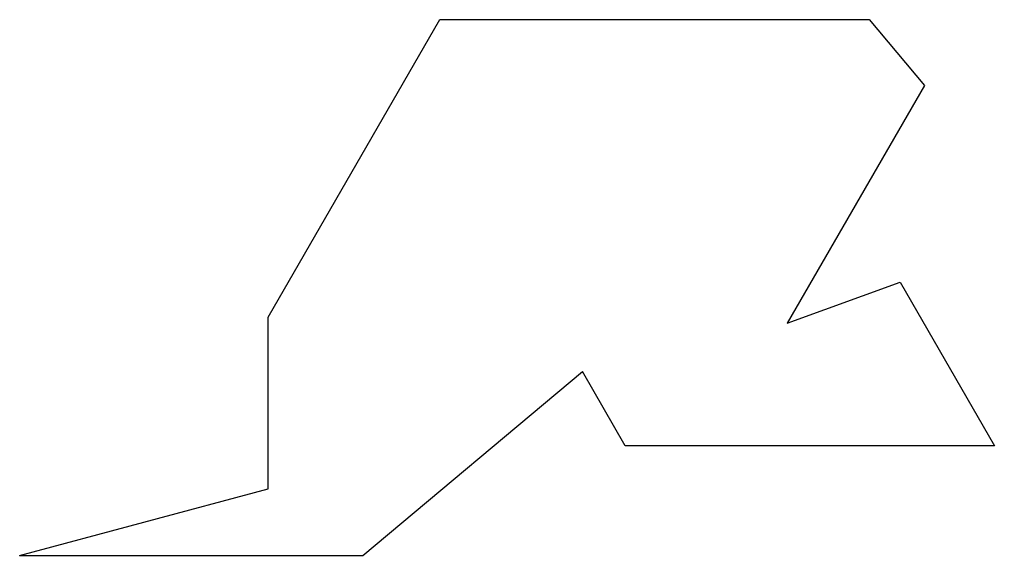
# Model space of a CAD drawing. Header units: metres. Extents: x 20.6 to 31.9, y 7.7 to 13.9.
import ezdxf

# ---------------------------------------------------------------- set-up
doc = ezdxf.new("R2010")
doc.units = ezdxf.units.M

msp = doc.modelspace()

# ---------------------------------------------------------------- linework, layer by layer
for p, q in [((23.487, 10.475), (25.487, 13.939)), ((25.487, 13.939), (30.487, 13.939)), ((30.487, 13.939), (31.13, 13.173)), ((31.13, 13.173), (29.53, 10.402)), ((29.53, 10.402), (30.845, 10.881)), ((30.845, 10.881), (31.945, 8.976)), ((23.487, 8.475), (23.487, 10.475)), ((24.589, 7.699), (27.145, 9.842)), ((27.645, 8.976), (27.145, 9.842)), ((31.945, 8.976), (27.645, 8.976)), ((20.589, 7.699), (23.487, 8.475)), ((20.589, 7.699), (24.589, 7.699))]:
    msp.add_line(p, q)

doc.saveas('drawing.dxf')
